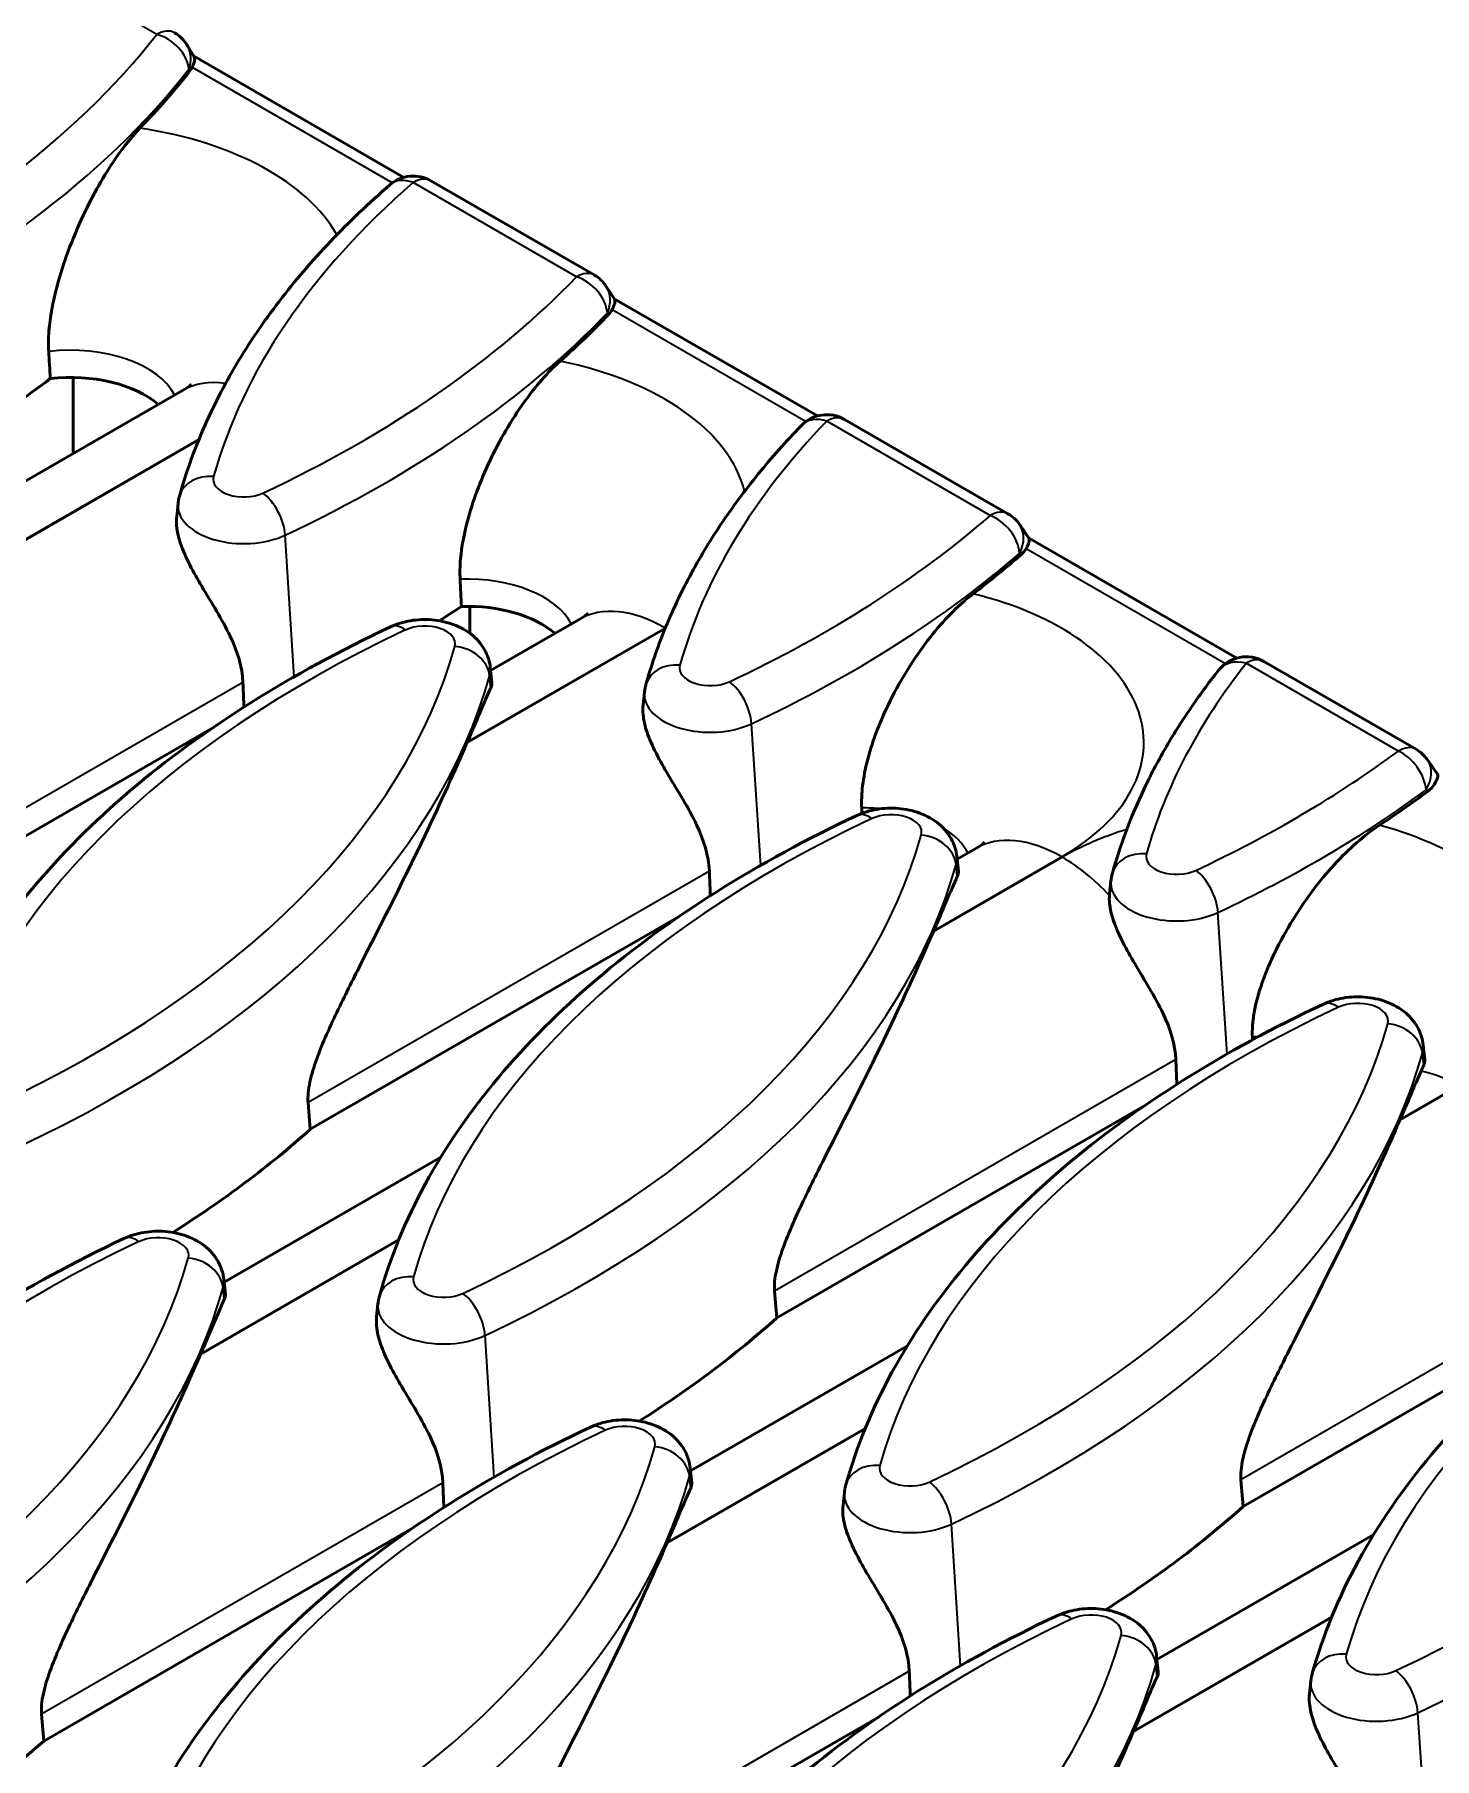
# Model space of a CAD drawing. Header units: millimetres. Extents: x 0 to 1485, y 0 to 1050.
# Drawn here: x 334.49 to 364.2, y 161.69 to 198.3 of the extents above; entities that cross this region are included whole.
import ezdxf

# ---------------------------------------------------------------- set-up
doc = ezdxf.new("R2010")
doc.units = ezdxf.units.MM
doc.header["$LTSCALE"] = 2.5
doc.layers.add('Sichtbar (ISO)', color=7, linetype='Continuous', lineweight=50)
doc.layers.add('Sichtbar schmal (ISO)', color=7, linetype='Continuous', lineweight=35)

msp = doc.modelspace()

# ---------------------------------------------------------------- linework, layer by layer
at = {"layer": 'Sichtbar (ISO)'}
for p, q in [((342.325, 195.262), (337.863, 197.839)), ((342.9, 195.189), (346.365, 193.189)), ((351.101, 190.196), (346.788, 192.686)), ((334.266, 188.795), (337.626, 190.735)), ((335.309, 191.014), (335.309, 189.397)), ((351.676, 190.123), (355.146, 188.119)), ((337.533, 188.339), (337.503, 188.065)), ((360.004, 185.055), (355.584, 187.607)), ((343.727, 186.154), (343.727, 185.581)), ((344.166, 184.791), (346.044, 185.875)), ((344.159, 184.853), (344.193, 184.536)), ((360.579, 184.982), (363.806, 183.119)), ((347.432, 184.335), (347.403, 184.06)), ((338.269, 183.576), (330.438, 179.055)), ((354.059, 180.848), (354.093, 180.531)), ((354.065, 180.786), (354.462, 181.015)), ((357.332, 180.33), (357.302, 180.055)), ((348.168, 179.571), (340.338, 175.051)), ((363.958, 176.844), (363.991, 176.536)), ((340.338, 175.051), (340.292, 175.617)), ((358.068, 175.567), (350.237, 171.046)), ((338.509, 171.804), (343.111, 174.461)), ((338.502, 171.867), (338.536, 171.55)), ((341.775, 171.348), (341.746, 171.074)), ((350.237, 171.046), (350.191, 171.613)), ((367.329, 171.194), (360.137, 167.041)), ((348.409, 167.8), (353.01, 170.456)), ((348.402, 167.862), (348.436, 167.545)), ((351.675, 167.344), (351.645, 167.069)), ((360.137, 167.041), (360.091, 167.608)), ((342.511, 166.585), (334.681, 162.064)), ((358.308, 163.795), (362.91, 166.452)), ((358.301, 163.858), (358.335, 163.54)), ((361.574, 163.339), (361.545, 163.064)), ((334.681, 162.064), (334.635, 162.631)), ((352.411, 162.581), (344.58, 158.06))]:
    msp.add_line(p, q, dxfattribs=at)
for centre, start, end in [((337.081, 197.683), 31.1538, 60), ((342.525, 194.54), 60, 130.8976), ((345.99, 192.539), 32.8553, 60), ((351.301, 189.473), 60, 135.9753), ((354.771, 187.47), 34.2999, 60), ((360.204, 184.333), 60, 141.6695), ((363.431, 182.47), 35.5634, 60)]:
    msp.add_arc(centre, 0.75, start, end, dxfattribs=at)
for centre, major_axis, ratio, start_param, end_param in [((260.454, 244.558), (81.253, -64.118), 0.218411, 0.521916, 0.527112), ((312.202, 204.182), (28.061, 0), 0.57735, 5.775514, 5.859684), ((267.659, 239.563), (84.458, -67.069), 0.21662, 0.564263, 0.569521), ((322.101, 200.177), (28.061, 0), 0.57735, 5.707584, 5.77881), ((335.248, 189.715), (-2.25, 0), 0.57735, 3.733481, 4.903359), ((312.202, 200.916), (28.411, 0), 0.57735, 5.542918, 5.633306), ((275.922, 233.788), (86.555, -69.006), 0.215382, 0.604391, 0.609741), ((332.001, 196.173), (28.061, 0), 0.57735, 5.637221, 5.699786), ((322.101, 196.911), (28.411, 0), 0.57735, 5.542918, 5.567797), ((343.666, 184.855), (-2.25, 0), 0.57735, 3.733481, 4.765474), ((316.444, 187.191), (28.061, 0), 0.57735, 6.037665, 6.038748), ((285.226, 227.319), (87.523, -69.96), 0.214492, 0.643111, 0.648598), ((341.9, 192.168), (28.061, 0), 0.57735, 5.564998, 5.622024), ((326.344, 183.186), (28.061, 0), 0.57735, 6.037665, 6.038748), ((316.444, 183.925), (28.411, 0), 0.57735, 5.542918, 5.711515), ((336.243, 179.182), (28.061, 0), 0.57735, 6.037665, 6.038748), ((326.344, 179.92), (28.411, 0), 0.57735, 5.542918, 5.711515), ((310.787, 174.205), (28.061, 0), 0.57735, 6.037665, 6.038748), ((336.243, 175.916), (28.411, 0), 0.57735, 5.542918, 5.711515), ((320.687, 170.2), (28.061, 0), 0.57735, 6.037665, 6.038748), ((330.586, 166.195), (28.061, 0), 0.57735, 6.037665, 6.038748), ((310.787, 170.939), (28.411, 0), 0.57735, 5.542918, 5.711515)]:
    msp.add_ellipse(centre, major_axis=major_axis, ratio=ratio, start_param=start_param, end_param=end_param, dxfattribs=at)
for points, knots in [([(337.872, 197.824), (337.876, 197.816), (337.88, 197.806), (337.888, 197.762), (337.88, 197.717), (337.852, 197.644), (337.843, 197.624), (337.833, 197.602)], [0.0924073, 0.0924073, 0.0924073, 0.0924073, 0.1208521, 0.1208521, 0.2067367, 0.2067367, 0.235931, 0.235931, 0.235931, 0.235931]), ([(334.788, 191.567), (334.784, 191.631), (334.783, 191.697), (334.784, 191.842), (334.787, 191.92), (334.815, 192.291), (334.873, 192.608), (335.093, 193.434), (335.285, 193.953), (335.729, 194.898), (335.962, 195.308), (336.376, 195.909), (336.551, 196.127), (336.723, 196.306)], [-1.59684, -1.59684, -1.59684, -1.59684, -1.53798, -1.53798, -1.470583, -1.470583, -1.224716, -1.224716, -0.882562, -0.882562, -0.580215, -0.580215, -0.366473, -0.366473, -0.366473, -0.366473]), ([(337.563, 188.496), (337.696, 188.975), (337.865, 189.45), (338.27, 190.385), (338.506, 190.846), (339.044, 191.751), (339.346, 192.195), (340.011, 193.063), (340.375, 193.488), (341.161, 194.314), (341.584, 194.717), (342.034, 195.107)], [5.6570493, 5.6570493, 5.6570493, 5.6570493, 5.7427837, 5.7427837, 5.828518, 5.828518, 5.9142524, 5.9142524, 5.9999868, 5.9999868, 6.0857211, 6.0857211, 6.0857211, 6.0857211]), ([(346.794, 192.675), (346.803, 192.662), (346.807, 192.642), (346.801, 192.582), (346.787, 192.538), (346.755, 192.473), (346.751, 192.464), (346.747, 192.456)], [0.0828078, 0.0828078, 0.0828078, 0.0828078, 0.1345371, 0.1345371, 0.2007554, 0.2007554, 0.2100856, 0.2100856, 0.2100856, 0.2100856]), ([(343.519, 186.731), (343.515, 186.797), (343.514, 186.864), (343.517, 187.008), (343.521, 187.085), (343.55, 187.424), (343.602, 187.694), (343.783, 188.377), (343.947, 188.812), (344.36, 189.686), (344.608, 190.111), (345.122, 190.831), (345.382, 191.128), (345.64, 191.359)], [-1.455921, -1.455921, -1.455921, -1.455921, -1.406192, -1.406192, -1.3509, -1.3509, -1.166398, -1.166398, -0.88306, -0.88306, -0.580454, -0.580454, -0.295552, -0.295552, -0.295552, -0.295552]), ([(337.626, 190.735), (337.697, 190.776), (337.748, 190.812), (337.804, 190.855), (337.815, 190.866), (337.815, 190.866)], [3.1415927, 3.1415927, 3.1415927, 3.1415927, 3.2862916, 3.2862916, 3.4018536, 3.4018536, 3.4018536, 3.4018536]), ([(347.462, 184.492), (347.571, 184.882), (347.703, 185.27), (348.013, 186.037), (348.191, 186.416), (348.59, 187.164), (348.812, 187.533), (349.298, 188.259), (349.563, 188.615), (350.132, 189.315), (350.437, 189.659), (350.762, 189.994)], [5.6570493, 5.6570493, 5.6570493, 5.6570493, 5.7269932, 5.7269932, 5.7969371, 5.7969371, 5.866881, 5.866881, 5.936825, 5.936825, 6.0067689, 6.0067689, 6.0067689, 6.0067689]), ([(337.533, 188.339), (337.534, 188.35), (337.535, 188.361), (337.538, 188.382), (337.54, 188.393), (337.544, 188.414), (337.546, 188.424), (337.55, 188.445), (337.552, 188.456), (337.557, 188.476), (337.56, 188.486), (337.563, 188.496)], [5.5596905, 5.5596905, 5.5596905, 5.5596905, 5.57916226, 5.57916226, 5.59863402, 5.59863402, 5.61810578, 5.61810578, 5.63757754, 5.63757754, 5.6570493, 5.6570493, 5.6570493, 5.6570493]), ([(337.503, 188.065), (337.497, 188.001), (337.496, 187.934), (337.513, 187.741), (337.545, 187.61), (337.634, 187.345), (337.704, 187.189), (337.863, 186.876), (337.953, 186.72), (338.242, 186.231), (338.468, 185.877), (338.793, 185.195), (338.896, 184.864), (338.909, 184.539)], [3.8013839, 3.8013839, 3.8013839, 3.8013839, 3.8486369, 3.8486369, 3.9329934, 3.9329934, 4.0314686, 4.0314686, 4.1299438, 4.1299438, 4.3729414, 4.3729414, 4.5970062, 4.5970062, 4.5970062, 4.5970062]), ([(355.589, 187.6), (355.589, 187.6), (355.589, 187.6), (355.601, 187.583), (355.602, 187.554), (355.58, 187.478), (355.562, 187.435), (355.533, 187.383)], [0.0767477, 0.0767477, 0.0767477, 0.0767477, 0.0767823, 0.0767823, 0.1493241, 0.1493241, 0.2065298, 0.2065298, 0.2065298, 0.2065298]), ([(352.042, 181.873), (352.037, 181.986), (352.039, 182.102), (352.062, 182.395), (352.091, 182.572), (352.225, 183.164), (352.382, 183.589), (352.786, 184.451), (353.05, 184.894), (353.612, 185.663), (353.905, 185.991), (354.271, 186.312), (354.339, 186.368), (354.408, 186.42)], [-1.351817, -1.351817, -1.351817, -1.351817, -1.273004, -1.273004, -1.158051, -1.158051, -0.893248, -0.893248, -0.584214, -0.584214, -0.289153, -0.289153, -0.220892, -0.220892, -0.220892, -0.220892]), ([(346.044, 185.875), (346.115, 185.916), (346.166, 185.952), (346.222, 185.994), (346.233, 186.006), (346.233, 186.006)], [3.1415927, 3.1415927, 3.1415927, 3.1415927, 3.2862916, 3.2862916, 3.4018536, 3.4018536, 3.4018536, 3.4018536]), ([(331.906, 175.51), (332.132, 176.324), (332.461, 177.125), (333.309, 178.68), (333.828, 179.434), (335.043, 180.883), (335.738, 181.578), (337.287, 182.895), (338.141, 183.518), (339.99, 184.682), (340.985, 185.223), (342.04, 185.719)], [5.6570493, 5.6570493, 5.6570493, 5.6570493, 5.8027839, 5.8027839, 5.9485186, 5.9485186, 6.0942532, 6.0942532, 6.2399879, 6.2399879, 6.3857225, 6.3857225, 6.3857225, 6.3857225]), ([(342.04, 185.719), (342.178, 185.784), (342.32, 185.825), (342.615, 185.874), (342.768, 185.88), (343.073, 185.855), (343.224, 185.824), (343.517, 185.717), (343.661, 185.641), (343.897, 185.438), (343.994, 185.324), (344.112, 185.082), (344.147, 184.97), (344.159, 184.853)], [0.102537, 0.102537, 0.102537, 0.102537, 0.502627, 0.502627, 0.927097, 0.927097, 1.350551, 1.350551, 1.766423, 1.766423, 2.082244, 2.082244, 2.294291, 2.294291, 2.294291, 2.294291]), ([(347.432, 184.335), (347.433, 184.345), (347.435, 184.356), (347.438, 184.377), (347.439, 184.388), (347.443, 184.409), (347.445, 184.42), (347.449, 184.44), (347.452, 184.451), (347.457, 184.471), (347.46, 184.482), (347.462, 184.492)], [5.5596905, 5.5596905, 5.5596905, 5.5596905, 5.57916226, 5.57916226, 5.59863402, 5.59863402, 5.61810578, 5.61810578, 5.63757754, 5.63757754, 5.6570493, 5.6570493, 5.6570493, 5.6570493]), ([(357.362, 180.487), (357.445, 180.788), (357.543, 181.086), (357.765, 181.679), (357.89, 181.973), (358.165, 182.555), (358.316, 182.843), (358.644, 183.414), (358.821, 183.696), (359.2, 184.252), (359.402, 184.527), (359.616, 184.798)], [5.6570493, 5.6570493, 5.6570493, 5.6570493, 5.7108399, 5.7108399, 5.7646305, 5.7646305, 5.8184212, 5.8184212, 5.8722118, 5.8722118, 5.9260024, 5.9260024, 5.9260024, 5.9260024]), ([(343.671, 183.27), (343.769, 183.497), (343.859, 183.708), (344.021, 184.087), (344.099, 184.267), (344.171, 184.425)], [5.6696828, 5.6696828, 5.6696828, 5.6696828, 5.9076607, 5.9076607, 6.1399115, 6.1399115, 6.1399115, 6.1399115]), ([(347.403, 184.06), (347.396, 183.996), (347.396, 183.929), (347.413, 183.736), (347.444, 183.606), (347.534, 183.341), (347.603, 183.184), (347.763, 182.872), (347.853, 182.715), (348.142, 182.226), (348.368, 181.872), (348.692, 181.19), (348.795, 180.859), (348.808, 180.534)], [3.8013839, 3.8013839, 3.8013839, 3.8013839, 3.8486369, 3.8486369, 3.9329934, 3.9329934, 4.0314686, 4.0314686, 4.1299438, 4.1299438, 4.3729414, 4.3729414, 4.5970062, 4.5970062, 4.5970062, 4.5970062]), ([(340.292, 175.617), (340.287, 175.681), (340.288, 175.751), (340.301, 175.899), (340.314, 175.978), (340.366, 176.217), (340.417, 176.38), (340.597, 176.885), (340.763, 177.245), (341.1, 177.947), (341.272, 178.287), (341.886, 179.496), (342.359, 180.424), (343.117, 182.014), (343.42, 182.692), (343.663, 183.253)], [0.001445, 0.001445, 0.001445, 0.001445, 0.046776, 0.046776, 0.093551, 0.093551, 0.187102, 0.187102, 0.417891, 0.417891, 0.64868, 0.64868, 1.339149, 1.339149, 1.926999, 1.926999, 1.926999, 1.926999]), ([(364.198, 182.38), (364.197, 182.377), (364.195, 182.374), (364.159, 182.317), (364.11, 182.266), (364.048, 182.22)], [0.16446665, 0.16446665, 0.16446665, 0.16446665, 0.16762712, 0.16762712, 0.22766396, 0.22766396, 0.22766396, 0.22766396]), ([(364.264, 182.593), (364.266, 182.59), (364.267, 182.587), (364.276, 182.564), (364.27, 182.529), (364.237, 182.45), (364.22, 182.418), (364.198, 182.38)], [0.071623, 0.071623, 0.071623, 0.071623, 0.0839687, 0.0839687, 0.1618309, 0.1618309, 0.2033468, 0.2033468, 0.2033468, 0.2033468]), ([(341.805, 171.506), (342.032, 172.32), (342.36, 173.12), (343.208, 174.675), (343.728, 175.43), (344.942, 176.879), (345.637, 177.573), (347.187, 178.89), (348.041, 179.513), (349.89, 180.677), (350.885, 181.219), (351.94, 181.714)], [5.6570493, 5.6570493, 5.6570493, 5.6570493, 5.8027839, 5.8027839, 5.9485186, 5.9485186, 6.0942532, 6.0942532, 6.2399879, 6.2399879, 6.3857225, 6.3857225, 6.3857225, 6.3857225]), ([(351.94, 181.714), (352.078, 181.779), (352.219, 181.82), (352.514, 181.869), (352.667, 181.875), (352.972, 181.85), (353.123, 181.819), (353.417, 181.712), (353.561, 181.637), (353.797, 181.433), (353.894, 181.32), (354.012, 181.077), (354.046, 180.965), (354.059, 180.848)], [0.102537, 0.102537, 0.102537, 0.102537, 0.502627, 0.502627, 0.927097, 0.927097, 1.350551, 1.350551, 1.766423, 1.766423, 2.082244, 2.082244, 2.294291, 2.294291, 2.294291, 2.294291]), ([(360.333, 177.01), (360.33, 177.082), (360.331, 177.155), (360.341, 177.329), (360.353, 177.429), (360.443, 177.944), (360.603, 178.364), (360.983, 179.178), (361.27, 179.663), (361.906, 180.508), (362.223, 180.855), (362.71, 181.279), (362.87, 181.402), (363.03, 181.507)], [-1.334604, -1.334604, -1.334604, -1.334604, -1.283403, -1.283403, -1.216084, -1.216084, -0.941622, -0.941622, -0.589756, -0.589756, -0.290373, -0.290373, -0.144289, -0.144289, -0.144289, -0.144289]), ([(354.462, 181.015), (354.533, 181.056), (354.584, 181.092), (354.639, 181.134), (354.651, 181.146), (354.651, 181.146)], [3.1415927, 3.1415927, 3.1415927, 3.1415927, 3.2862916, 3.2862916, 3.4018536, 3.4018536, 3.4018536, 3.4018536]), ([(357.332, 180.33), (357.333, 180.341), (357.334, 180.351), (357.337, 180.373), (357.339, 180.383), (357.343, 180.404), (357.345, 180.415), (357.349, 180.436), (357.351, 180.446), (357.356, 180.467), (357.359, 180.477), (357.362, 180.487)], [5.5596905, 5.5596905, 5.5596905, 5.5596905, 5.57916226, 5.57916226, 5.59863402, 5.59863402, 5.61810578, 5.61810578, 5.63757754, 5.63757754, 5.6570493, 5.6570493, 5.6570493, 5.6570493]), ([(353.57, 179.266), (353.668, 179.492), (353.758, 179.703), (353.921, 180.082), (353.999, 180.263), (354.07, 180.42)], [5.6696828, 5.6696828, 5.6696828, 5.6696828, 5.9076607, 5.9076607, 6.1399115, 6.1399115, 6.1399115, 6.1399115]), ([(357.299, 180.017), (357.296, 179.965), (357.296, 179.911), (357.312, 179.731), (357.344, 179.601), (357.433, 179.336), (357.503, 179.179), (357.662, 178.867), (357.752, 178.711), (358.041, 178.221), (358.267, 177.867), (358.592, 177.186), (358.695, 176.854), (358.708, 176.53)], [3.8106928, 3.8106928, 3.8106928, 3.8106928, 3.8486369, 3.8486369, 3.9329934, 3.9329934, 4.0314686, 4.0314686, 4.1299438, 4.1299438, 4.3729414, 4.3729414, 4.5970062, 4.5970062, 4.5970062, 4.5970062]), ([(350.191, 171.613), (350.186, 171.676), (350.187, 171.746), (350.201, 171.894), (350.213, 171.973), (350.265, 172.213), (350.317, 172.376), (350.497, 172.88), (350.663, 173.24), (351, 173.942), (351.172, 174.282), (351.786, 175.491), (352.259, 176.419), (353.016, 178.009), (353.319, 178.687), (353.563, 179.249)], [0.001445, 0.001445, 0.001445, 0.001445, 0.046776, 0.046776, 0.093551, 0.093551, 0.187102, 0.187102, 0.417891, 0.417891, 0.64868, 0.64868, 1.339149, 1.339149, 1.926999, 1.926999, 1.926999, 1.926999]), ([(351.705, 167.501), (351.931, 168.315), (352.26, 169.115), (353.108, 170.67), (353.627, 171.425), (354.842, 172.874), (355.537, 173.568), (357.086, 174.886), (357.94, 175.509), (359.789, 176.673), (360.784, 177.214), (361.839, 177.709)], [5.6570493, 5.6570493, 5.6570493, 5.6570493, 5.8027839, 5.8027839, 5.9485186, 5.9485186, 6.0942532, 6.0942532, 6.2399879, 6.2399879, 6.3857225, 6.3857225, 6.3857225, 6.3857225]), ([(361.839, 177.709), (361.977, 177.774), (362.119, 177.815), (362.414, 177.864), (362.567, 177.87), (362.872, 177.845), (363.023, 177.815), (363.316, 177.707), (363.46, 177.632), (363.696, 177.428), (363.793, 177.315), (363.911, 177.072), (363.946, 176.961), (363.958, 176.844)], [0.102537, 0.102537, 0.102537, 0.102537, 0.502627, 0.502627, 0.927097, 0.927097, 1.350551, 1.350551, 1.766423, 1.766423, 2.082244, 2.082244, 2.294291, 2.294291, 2.294291, 2.294291]), ([(363.969, 176.417), (363.978, 176.436), (363.984, 176.455), (363.992, 176.495), (363.993, 176.516), (363.991, 176.536)], [-0.93493489, -0.93493489, -0.93493489, -0.93493489, -0.90152146, -0.90152146, -0.8594432, -0.8594432, -0.8594432, -0.8594432]), ([(363.47, 175.261), (363.568, 175.487), (363.658, 175.698), (363.799, 176.029), (363.857, 176.164), (363.912, 176.288)], [5.6696828, 5.6696828, 5.6696828, 5.6696828, 5.9076607, 5.9076607, 6.0793916, 6.0793916, 6.0793916, 6.0793916]), ([(360.091, 167.608), (360.086, 167.672), (360.087, 167.741), (360.1, 167.89), (360.113, 167.969), (360.165, 168.208), (360.216, 168.371), (360.396, 168.875), (360.562, 169.236), (360.899, 169.938), (361.071, 170.277), (361.685, 171.487), (362.158, 172.414), (362.916, 174.004), (363.219, 174.683), (363.462, 175.244)], [0.001445, 0.001445, 0.001445, 0.001445, 0.046776, 0.046776, 0.093551, 0.093551, 0.187102, 0.187102, 0.417891, 0.417891, 0.64868, 0.64868, 1.339149, 1.339149, 1.926999, 1.926999, 1.926999, 1.926999]), ([(361.604, 163.496), (361.831, 164.31), (362.159, 165.111), (363.007, 166.666), (363.527, 167.42), (364.741, 168.869), (365.436, 169.564), (366.986, 170.881), (367.84, 171.504), (369.689, 172.668), (370.684, 173.209), (371.739, 173.705)], [5.6570493, 5.6570493, 5.6570493, 5.6570493, 5.8027839, 5.8027839, 5.9485186, 5.9485186, 6.0942532, 6.0942532, 6.2399879, 6.2399879, 6.3857225, 6.3857225, 6.3857225, 6.3857225]), ([(336.383, 172.733), (336.522, 172.797), (336.663, 172.838), (336.958, 172.888), (337.111, 172.894), (337.416, 172.869), (337.567, 172.838), (337.861, 172.73), (338.004, 172.655), (338.24, 172.452), (338.337, 172.338), (338.456, 172.096), (338.49, 171.984), (338.502, 171.867)], [0.102537, 0.102537, 0.102537, 0.102537, 0.502627, 0.502627, 0.927097, 0.927097, 1.350551, 1.350551, 1.766423, 1.766423, 2.082244, 2.082244, 2.294291, 2.294291, 2.294291, 2.294291]), ([(326.249, 162.524), (326.476, 163.338), (326.804, 164.139), (327.652, 165.694), (328.171, 166.448), (329.386, 167.897), (330.081, 168.592), (331.63, 169.909), (332.484, 170.532), (334.334, 171.696), (335.328, 172.237), (336.383, 172.733)], [5.6570493, 5.6570493, 5.6570493, 5.6570493, 5.8027839, 5.8027839, 5.9485186, 5.9485186, 6.0942532, 6.0942532, 6.2399879, 6.2399879, 6.3857225, 6.3857225, 6.3857225, 6.3857225]), ([(338.014, 170.284), (338.056, 170.382), (338.097, 170.476), (338.272, 170.885), (338.402, 171.192), (338.514, 171.438)], [5.4826973, 5.4826973, 5.4826973, 5.4826973, 5.5850708, 5.5850708, 5.9462229, 5.9462229, 5.9462229, 5.9462229]), ([(341.775, 171.348), (341.777, 171.359), (341.778, 171.37), (341.781, 171.391), (341.783, 171.402), (341.786, 171.423), (341.788, 171.433), (341.793, 171.454), (341.795, 171.465), (341.8, 171.485), (341.803, 171.495), (341.805, 171.506)], [5.5596905, 5.5596905, 5.5596905, 5.5596905, 5.57916226, 5.57916226, 5.59863402, 5.59863402, 5.61810578, 5.61810578, 5.63757754, 5.63757754, 5.6570493, 5.6570493, 5.6570493, 5.6570493]), ([(341.746, 171.074), (341.739, 171.01), (341.739, 170.943), (341.756, 170.75), (341.787, 170.619), (341.877, 170.355), (341.946, 170.198), (342.106, 169.885), (342.196, 169.729), (342.485, 169.24), (342.711, 168.886), (343.035, 168.204), (343.138, 167.873), (343.152, 167.548)], [3.8013839, 3.8013839, 3.8013839, 3.8013839, 3.8486369, 3.8486369, 3.9329934, 3.9329934, 4.0314686, 4.0314686, 4.1299438, 4.1299438, 4.3729414, 4.3729414, 4.5970062, 4.5970062, 4.5970062, 4.5970062]), ([(334.635, 162.631), (334.63, 162.695), (334.631, 162.765), (334.644, 162.913), (334.657, 162.992), (334.709, 163.231), (334.76, 163.394), (334.94, 163.898), (335.106, 164.259), (335.443, 164.961), (335.615, 165.3), (336.229, 166.51), (336.703, 167.438), (337.46, 169.028), (337.763, 169.706), (338.007, 170.267)], [0.001445, 0.001445, 0.001445, 0.001445, 0.046776, 0.046776, 0.093551, 0.093551, 0.187102, 0.187102, 0.417891, 0.417891, 0.64868, 0.64868, 1.339149, 1.339149, 1.926999, 1.926999, 1.926999, 1.926999]), ([(346.283, 168.728), (346.421, 168.793), (346.563, 168.834), (346.857, 168.883), (347.011, 168.889), (347.315, 168.864), (347.467, 168.833), (347.76, 168.726), (347.904, 168.651), (348.14, 168.447), (348.237, 168.334), (348.355, 168.091), (348.389, 167.979), (348.402, 167.862)], [0.102537, 0.102537, 0.102537, 0.102537, 0.502627, 0.502627, 0.927097, 0.927097, 1.350551, 1.350551, 1.766423, 1.766423, 2.082244, 2.082244, 2.294291, 2.294291, 2.294291, 2.294291]), ([(336.149, 158.519), (336.375, 159.333), (336.703, 160.134), (337.551, 161.689), (338.071, 162.443), (339.285, 163.892), (339.98, 164.587), (341.53, 165.904), (342.384, 166.527), (344.233, 167.691), (345.228, 168.232), (346.283, 168.728)], [5.6570493, 5.6570493, 5.6570493, 5.6570493, 5.8027839, 5.8027839, 5.9485186, 5.9485186, 6.0942532, 6.0942532, 6.2399879, 6.2399879, 6.3857225, 6.3857225, 6.3857225, 6.3857225]), ([(347.913, 166.279), (348.011, 166.506), (348.101, 166.717), (348.264, 167.096), (348.342, 167.276), (348.413, 167.434)], [5.6696828, 5.6696828, 5.6696828, 5.6696828, 5.9076607, 5.9076607, 6.1399115, 6.1399115, 6.1399115, 6.1399115]), ([(351.675, 167.344), (351.676, 167.354), (351.677, 167.365), (351.68, 167.386), (351.682, 167.397), (351.686, 167.418), (351.688, 167.429), (351.692, 167.45), (351.694, 167.46), (351.699, 167.481), (351.702, 167.491), (351.705, 167.501)], [5.5596905, 5.5596905, 5.5596905, 5.5596905, 5.57916226, 5.57916226, 5.59863402, 5.59863402, 5.61810578, 5.61810578, 5.63757754, 5.63757754, 5.6570493, 5.6570493, 5.6570493, 5.6570493]), ([(351.646, 167.069), (351.639, 167.005), (351.638, 166.938), (351.655, 166.745), (351.687, 166.615), (351.776, 166.35), (351.846, 166.193), (352.006, 165.881), (352.095, 165.725), (352.384, 165.235), (352.61, 164.881), (352.935, 164.199), (353.038, 163.868), (353.051, 163.544)], [3.8013839, 3.8013839, 3.8013839, 3.8013839, 3.8486369, 3.8486369, 3.9329934, 3.9329934, 4.0314686, 4.0314686, 4.1299438, 4.1299438, 4.3729414, 4.3729414, 4.5970062, 4.5970062, 4.5970062, 4.5970062]), ([(344.534, 158.626), (344.529, 158.69), (344.53, 158.76), (344.544, 158.908), (344.557, 158.987), (344.608, 159.226), (344.66, 159.389), (344.84, 159.894), (345.006, 160.254), (345.343, 160.956), (345.515, 161.296), (346.129, 162.505), (346.602, 163.433), (347.359, 165.023), (347.663, 165.701), (347.906, 166.262)], [0.001445, 0.001445, 0.001445, 0.001445, 0.046776, 0.046776, 0.093551, 0.093551, 0.187102, 0.187102, 0.417891, 0.417891, 0.64868, 0.64868, 1.339149, 1.339149, 1.926999, 1.926999, 1.926999, 1.926999]), ([(346.048, 154.515), (346.275, 155.329), (346.603, 156.129), (347.451, 157.684), (347.97, 158.439), (349.185, 159.888), (349.88, 160.582), (351.429, 161.9), (352.283, 162.523), (354.133, 163.687), (355.127, 164.228), (356.182, 164.723)], [5.6570493, 5.6570493, 5.6570493, 5.6570493, 5.8027839, 5.8027839, 5.9485186, 5.9485186, 6.0942532, 6.0942532, 6.2399879, 6.2399879, 6.3857225, 6.3857225, 6.3857225, 6.3857225]), ([(356.182, 164.723), (356.321, 164.788), (356.462, 164.829), (356.757, 164.878), (356.91, 164.884), (357.215, 164.859), (357.366, 164.828), (357.66, 164.721), (357.803, 164.646), (358.039, 164.442), (358.136, 164.329), (358.255, 164.086), (358.289, 163.975), (358.301, 163.858)], [0.102537, 0.102537, 0.102537, 0.102537, 0.502627, 0.502627, 0.927097, 0.927097, 1.350551, 1.350551, 1.766423, 1.766423, 2.082244, 2.082244, 2.294291, 2.294291, 2.294291, 2.294291]), ([(357.813, 162.275), (357.911, 162.501), (358.001, 162.712), (358.164, 163.092), (358.241, 163.272), (358.313, 163.429)], [5.6696828, 5.6696828, 5.6696828, 5.6696828, 5.9076607, 5.9076607, 6.1399115, 6.1399115, 6.1399115, 6.1399115]), ([(361.574, 163.339), (361.576, 163.35), (361.577, 163.36), (361.58, 163.382), (361.582, 163.392), (361.585, 163.413), (361.587, 163.424), (361.592, 163.445), (361.594, 163.455), (361.599, 163.476), (361.602, 163.486), (361.604, 163.496)], [5.5596905, 5.5596905, 5.5596905, 5.5596905, 5.57916226, 5.57916226, 5.59863402, 5.59863402, 5.61810578, 5.61810578, 5.63757754, 5.63757754, 5.6570493, 5.6570493, 5.6570493, 5.6570493]), ([(361.545, 163.064), (361.538, 163.001), (361.538, 162.933), (361.555, 162.74), (361.586, 162.61), (361.676, 162.345), (361.745, 162.188), (361.905, 161.876), (361.995, 161.72), (362.284, 161.231), (362.51, 160.876), (362.834, 160.195), (362.937, 159.863), (362.951, 159.539)], [3.8013839, 3.8013839, 3.8013839, 3.8013839, 3.8486369, 3.8486369, 3.9329934, 3.9329934, 4.0314686, 4.0314686, 4.1299438, 4.1299438, 4.3729414, 4.3729414, 4.5970062, 4.5970062, 4.5970062, 4.5970062]), ([(354.434, 154.622), (354.429, 154.686), (354.43, 154.755), (354.443, 154.903), (354.456, 154.982), (354.508, 155.222), (354.559, 155.385), (354.739, 155.889), (354.905, 156.25), (355.242, 156.951), (355.414, 157.291), (356.028, 158.501), (356.502, 159.428), (357.259, 161.018), (357.562, 161.697), (357.806, 162.258)], [0.001445, 0.001445, 0.001445, 0.001445, 0.046776, 0.046776, 0.093551, 0.093551, 0.187102, 0.187102, 0.417891, 0.417891, 0.64868, 0.64868, 1.339149, 1.339149, 1.926999, 1.926999, 1.926999, 1.926999])]:
    msp.add_open_spline(points, degree=3, knots=knots, dxfattribs=at)
for points, degree in [([(337.833, 197.602), (337.82, 197.576), (337.803, 197.55), (337.783, 197.524)], 3), ([(346.747, 192.456), (346.727, 192.419), (346.7, 192.382), (346.668, 192.348)], 3), ([(334.821, 190.991), (334.81, 191.183), (334.799, 191.375), (334.788, 191.567)], 3), ([(355.533, 187.383), (355.506, 187.336), (355.468, 187.29), (355.42, 187.248)], 3), ([(343.547, 186.152), (343.537, 186.345), (343.528, 186.538), (343.519, 186.731)], 3), ([(338.909, 184.539), (338.92, 184.279), (338.931, 184.015)], 2), ([(344.171, 184.425), (344.189, 184.465), (344.197, 184.503), (344.193, 184.536)], 3), ([(352.046, 181.759), (352.045, 181.797), (352.043, 181.835), (352.042, 181.873)], 3), ([(348.808, 180.534), (348.819, 180.274), (348.83, 180.01)], 2), ([(354.07, 180.42), (354.088, 180.46), (354.096, 180.499), (354.093, 180.531)], 3), ([(357.302, 180.055), (357.301, 180.043), (357.3, 180.03), (357.299, 180.017)], 3), ([(360.335, 176.95), (360.334, 176.97), (360.334, 176.99), (360.333, 177.01)], 3), ([(358.708, 176.53), (358.719, 176.27), (358.73, 176.005)], 2), ([(363.912, 176.288), (363.932, 176.332), (363.951, 176.375), (363.969, 176.417)], 3), ([(338.514, 171.438), (338.532, 171.479), (338.54, 171.517), (338.536, 171.55)], 3), ([(343.152, 167.548), (343.162, 167.288), (343.173, 167.024)], 2), ([(348.413, 167.434), (348.431, 167.474), (348.439, 167.512), (348.436, 167.545)], 3), ([(353.051, 163.544), (353.062, 163.284), (353.073, 163.019)], 2), ([(358.313, 163.429), (358.331, 163.469), (358.339, 163.508), (358.335, 163.54)], 3)]:
    msp.add_open_spline(points, degree=degree, dxfattribs=at)
at = {"layer": 'Sichtbar schmal (ISO)'}
for p, q in [((337.081, 198.295), (333.87, 200.149)), ((337.833, 197.602), (342.085, 195.147)), ((345.99, 193.151), (342.525, 195.152)), ((346.747, 192.456), (350.861, 190.081)), ((354.771, 188.082), (351.301, 190.085)), ((333.764, 187.258), (337.97, 189.686)), ((337.977, 189.703), (333.771, 187.275)), ((339.998, 184.66), (339.804, 187.665)), ((355.533, 187.383), (359.765, 184.94)), ((343.663, 183.253), (347.87, 185.682)), ((347.869, 185.694), (343.671, 183.27)), ((363.431, 183.082), (360.204, 184.945)), ((338.909, 184.539), (330.392, 179.622)), ((344.171, 184.425), (344.144, 184.676)), ((349.898, 180.655), (349.704, 183.66)), ((353.563, 179.249), (356.298, 180.828)), ((356.287, 180.834), (353.57, 179.266)), ((348.808, 180.534), (340.292, 175.617)), ((354.07, 180.42), (354.044, 180.671)), ((359.797, 176.65), (359.603, 179.656)), ((358.708, 176.53), (350.191, 171.613)), ((363.969, 176.417), (363.943, 176.666)), ((363.462, 175.244), (364.716, 175.968)), ((364.705, 175.974), (363.47, 175.261)), ((338.007, 170.267), (342.213, 172.695)), ((342.219, 172.712), (338.014, 170.284)), ((338.514, 171.438), (338.487, 171.69)), ((367.287, 171.763), (360.091, 167.608)), ((344.241, 167.669), (344.047, 170.674)), ((347.906, 166.262), (352.112, 168.691)), ((352.119, 168.707), (347.913, 166.279)), ((348.413, 167.434), (348.387, 167.685)), ((343.152, 167.548), (334.635, 162.631)), ((354.14, 163.664), (353.946, 166.669)), ((357.806, 162.258), (362.012, 164.686)), ((362.018, 164.703), (357.813, 162.275)), ((358.313, 163.429), (358.286, 163.68)), ((353.051, 163.544), (344.534, 158.626)), ((364.04, 159.659), (363.846, 162.665))]:
    msp.add_line(p, q, dxfattribs=at)
for centre, major_axis, ratio, start_param, end_param in [((337.081, 197.683), (0.375, 0.65), 0.57735, 0, 0.785398), ((312.202, 204.794), (27.308, 0), 0.57735, 5.39525, 5.858286), ((337.081, 197.683), (-0.59, 0.463), 0.743894, 3.75667, 5.2402), ((337.081, 197.683), (0.642, 0.388), 0.845874, 5.475088, 6.283185), ((312.202, 204.235), (-28.055, 0), 0.57735, 2.253657, 2.716693), ((335.248, 192.981), (5.945, 0), 0.57735, 0.31376, 1.320007), ((365.248, 186.407), (-27.308, 0), 0.57735, 5.695251, 6.123923), ((342.525, 194.54), (-0.491, 0.567), 0.679397, 5.377535, 6.283185), ((342.525, 194.54), (0.375, 0.65), 0.57735, 0, 0.785398), ((322.101, 200.79), (27.308, 0), 0.57735, 5.39525, 5.777432), ((345.99, 192.539), (0.375, 0.65), 0.57735, 0, 0.785398), ((345.99, 192.539), (-0.541, 0.519), 0.714279, 3.829541, 5.313071), ((345.99, 192.539), (0.63, 0.407), 0.824335, 5.38052, 6.283185), ((322.101, 200.231), (-28.055, 0), 0.57735, 2.253657, 2.63584), ((335.248, 190.261), (2.308, 0), 0.57735, 0.288322, 1.7715), ((343.666, 188.121), (5.945, 0), 0.57735, 0.137895, 1.232248), ((339.451, 187.574), (-1.825, 3.161), 0.57735, 5.858073, 6.283185), ((375.147, 182.403), (-27.308, 0), 0.57735, 5.774204, 6.123923), ((351.301, 189.473), (-0.539, 0.521), 0.712998, 5.315782, 6.283185), ((351.301, 189.473), (0.375, 0.65), 0.57735, 0, 0.785398), ((338.285, 188.295), (-0.723, 0.201), 0.806163, 4.933018, 6.283185), ((338.924, 188.849), (-0.647, 0), 0.57735, 6.123923, 8.536843), ((339.333, 187.946), (-0.319, 0.679), 0.515222, 4.060529, 5.544059), ((338.924, 188.29), (-1.394, 0), 0.57735, 6.221282, 8.536843), ((354.771, 187.47), (0.375, 0.65), 0.57735, 0, 0.785398), ((332.001, 196.785), (27.308, 0), 0.57735, 5.39525, 5.698419), ((354.771, 187.47), (-0.493, 0.565), 0.680828, 3.891691, 5.375221), ((354.771, 187.47), (0.62, 0.423), 0.802504, 5.291648, 6.283185), ((332.001, 196.226), (-28.055, 0), 0.57735, 2.253657, 2.556826), ((343.666, 185.401), (2.308, 0), 0.57735, 0.288322, 1.634685), ((352.084, 183.261), (5.945, 0), 0.57735, 5.497787, 7.452372), ((347.869, 182.714), (-1.825, 3.161), 0.57735, 5.497787, 6.283185), ((359.591, 173.421), (-27.308, 0), 0.57735, 5.39525, 6.123923), ((342.359, 185.04), (-0.319, 0.679), 0.515222, 5.544059, 6.283185), ((342.768, 185.362), (0.647, 0), 0.57735, 6.123923, 8.536843), ((343.666, 188.121), (-5.945, 0), 0.57735, 2.356194, 2.357848), ((316.444, 187.803), (27.308, 0), 0.57735, 5.39525, 6.123923), ((343.407, 184.691), (0.723, -0.201), 0.806163, 0.307895, 1.791425), ((342.768, 184.803), (1.394, 0), 0.57735, 6.123923, 6.345089), ((348.185, 184.291), (-0.723, 0.201), 0.806163, 4.933018, 6.283185), ((348.824, 184.844), (-0.647, 0), 0.57735, 6.123923, 8.536843), ((385.047, 178.398), (-27.308, 0), 0.57735, 5.85497, 6.123923), ((360.204, 184.333), (-0.588, 0.465), 0.742774, 5.24338, 6.283185), ((360.204, 184.333), (0.375, 0.65), 0.57735, 0, 0.785398), ((316.444, 187.244), (28.055, 0), 0.57735, 5.39525, 6.123923), ((349.232, 183.942), (-0.319, 0.679), 0.515222, 4.060529, 5.544059), ((348.824, 184.285), (-1.394, 0), 0.57735, 6.221282, 8.536843), ((341.9, 192.78), (27.308, 0), 0.57735, 5.39525, 5.620658), ((363.431, 182.47), (0.375, 0.65), 0.57735, 0, 0.785398), ((363.431, 182.47), (-0.446, 0.603), 0.643759, 3.944793, 5.428323), ((363.431, 182.47), (0.61, 0.436), 0.780165, 5.206854, 6.283185), ((341.9, 192.221), (-28.055, 0), 0.57735, 2.253657, 2.479065), ((369.49, 169.417), (-27.308, 0), 0.57735, 5.39525, 6.123923), ((352.259, 181.035), (-0.319, 0.679), 0.515222, 5.544059, 6.283185), ((352.084, 180.541), (-2.308, 0), 0.57735, 4.552442, 4.730754), ((352.667, 181.358), (0.647, 0), 0.57735, 6.123923, 8.536843), ((326.344, 183.799), (27.308, 0), 0.57735, 5.39525, 6.123923), ((353.306, 180.686), (0.723, -0.201), 0.806163, 0.307895, 1.791425), ((352.084, 180.541), (2.308, 0), 0.57735, 0.288322, 0.753269), ((356.287, 177.854), (-1.825, 3.161), 0.57735, 5.497787, 6.283185), ((360.502, 178.401), (5.945, 0), 0.57735, 2.067858, 2.356194), ((360.502, 178.401), (5.945, 0), 0.57735, 5.497787, 7.414736), ((352.667, 180.799), (1.394, 0), 0.57735, 6.123923, 6.345089), ((356.298, 177.848), (-1.825, 3.161), 0.57735, 5.099691, 5.497787), ((358.084, 180.286), (-0.723, 0.201), 0.806163, 4.933018, 6.283185), ((358.723, 180.839), (-0.647, 0), 0.57735, 6.123923, 8.536843), ((326.344, 183.24), (28.055, 0), 0.57735, 5.39525, 6.123923), ((359.132, 179.937), (-0.319, 0.679), 0.515222, 4.060529, 5.544059), ((358.723, 180.28), (-1.394, 0), 0.57735, 6.221282, 8.536843), ((379.39, 165.412), (-27.308, 0), 0.57735, 5.39525, 6.123923), ((362.158, 177.03), (-0.319, 0.679), 0.515222, 5.544059, 6.283185), ((362.567, 177.353), (0.647, 0), 0.57735, 6.123923, 8.536843), ((336.243, 179.794), (27.308, 0), 0.57735, 5.39525, 6.123923), ((363.206, 176.681), (0.723, -0.201), 0.806163, 0.307895, 1.791425), ((360.502, 175.681), (-2.308, 0), 0.57735, 4.733861, 4.785649), ((362.567, 176.794), (1.394, 0), 0.57735, 6.123923, 6.345089), ((336.243, 179.235), (28.055, 0), 0.57735, 5.39525, 6.123923), ((364.705, 172.994), (-1.825, 3.161), 0.57735, 5.497787, 5.810007), ((389.289, 161.407), (-27.308, 0), 0.57735, 5.39525, 6.123923), ((346.143, 175.789), (27.308, 0), 0.57735, 5.39525, 6.123923), ((336.702, 172.054), (-0.319, 0.679), 0.515222, 5.544059, 6.283185), ((337.111, 172.376), (0.647, 0), 0.57735, 6.123923, 8.536843), ((353.934, 160.435), (-27.308, 0), 0.57735, 5.39525, 6.123923), ((346.143, 175.23), (28.055, 0), 0.57735, 5.39525, 6.123923), ((310.787, 174.817), (27.308, 0), 0.57735, 5.39525, 6.123923), ((337.75, 171.705), (0.723, -0.201), 0.806163, 0.307895, 1.791425), ((310.787, 174.258), (28.055, 0), 0.57735, 5.39525, 6.123923), ((337.111, 171.817), (1.394, 0), 0.57735, 6.123923, 6.345089), ((342.528, 171.305), (-0.723, 0.201), 0.806163, 4.933018, 6.283185), ((343.167, 171.858), (-0.647, 0), 0.57735, 6.123923, 8.536843), ((343.167, 171.299), (-1.394, 0), 0.57735, 6.221282, 8.536843), ((343.575, 170.955), (0.319, -0.679), 0.515222, 0.918936, 2.402466), ((346.602, 168.049), (-0.319, 0.679), 0.515222, 5.544059, 6.283185), ((347.01, 168.371), (0.647, 0), 0.57735, 6.123923, 8.536843), ((363.833, 156.43), (-27.308, 0), 0.57735, 5.39525, 6.123923), ((320.687, 170.813), (27.308, 0), 0.57735, 5.39525, 6.123923), ((347.649, 167.7), (0.723, -0.201), 0.806163, 0.307895, 1.791425), ((320.687, 170.254), (28.055, 0), 0.57735, 5.39525, 6.123923), ((347.01, 167.812), (1.394, 0), 0.57735, 6.123923, 6.345089), ((352.428, 167.3), (-0.723, 0.201), 0.806163, 4.933018, 6.283185), ((353.067, 167.853), (-0.647, 0), 0.57735, 6.123923, 8.536843), ((353.067, 167.294), (-1.394, 0), 0.57735, 6.221282, 8.536843), ((353.475, 166.951), (0.319, -0.679), 0.515222, 0.918936, 2.402466), ((356.501, 164.044), (-0.319, 0.679), 0.515222, 5.544059, 6.283185), ((356.91, 164.367), (0.647, 0), 0.57735, 6.123923, 8.536843), ((373.733, 152.426), (-27.308, 0), 0.57735, 5.39525, 6.123923), ((330.586, 166.808), (27.308, 0), 0.57735, 5.39525, 6.123923), ((357.549, 163.695), (0.723, -0.201), 0.806163, 0.307895, 1.791425), ((330.586, 166.249), (28.055, 0), 0.57735, 5.39525, 6.123923), ((356.91, 163.808), (1.394, 0), 0.57735, 6.123923, 6.345089), ((362.327, 163.295), (-0.723, 0.201), 0.806163, 4.933018, 6.283185), ((362.966, 163.848), (-0.647, 0), 0.57735, 6.123923, 8.536843), ((362.966, 163.289), (-1.394, 0), 0.57735, 6.221282, 8.536843), ((363.374, 162.946), (0.319, -0.679), 0.515222, 0.918936, 2.402466)]:
    msp.add_ellipse(centre, major_axis=major_axis, ratio=ratio, start_param=start_param, end_param=end_param, dxfattribs=at)
for points, knots in [([(337.783, 197.524), (337.78, 197.53), (337.777, 197.535), (337.77, 197.546), (337.766, 197.552), (337.762, 197.558)], [1.355133317, 1.355133317, 1.355133317, 1.355133317, 1.355821057, 1.355821057, 1.356593431, 1.356593431, 1.356593431, 1.356593431]), ([(346.668, 192.348), (346.663, 192.355), (346.658, 192.362), (346.65, 192.374), (346.647, 192.379), (346.644, 192.383)], [1.439093146, 1.439093146, 1.439093146, 1.439093146, 1.439936301, 1.439936301, 1.440514531, 1.440514531, 1.440514531, 1.440514531]), ([(355.42, 187.248), (355.414, 187.257), (355.408, 187.265), (355.399, 187.277), (355.397, 187.281), (355.394, 187.285)], [1.520141986, 1.520141986, 1.520141986, 1.520141986, 1.521118767, 1.521118767, 1.521536039, 1.521536039, 1.521536039, 1.521536039]), ([(364.048, 182.22), (364.04, 182.23), (364.033, 182.24), (364.024, 182.253), (364.022, 182.255), (364.02, 182.258)], [-1.54264704, -1.54264704, -1.54264704, -1.54264704, -1.541546977, -1.541546977, -1.541270649, -1.541270649, -1.541270649, -1.541270649])]:
    msp.add_open_spline(points, degree=3, knots=knots, dxfattribs=at)

doc.saveas('drawing.dxf')
